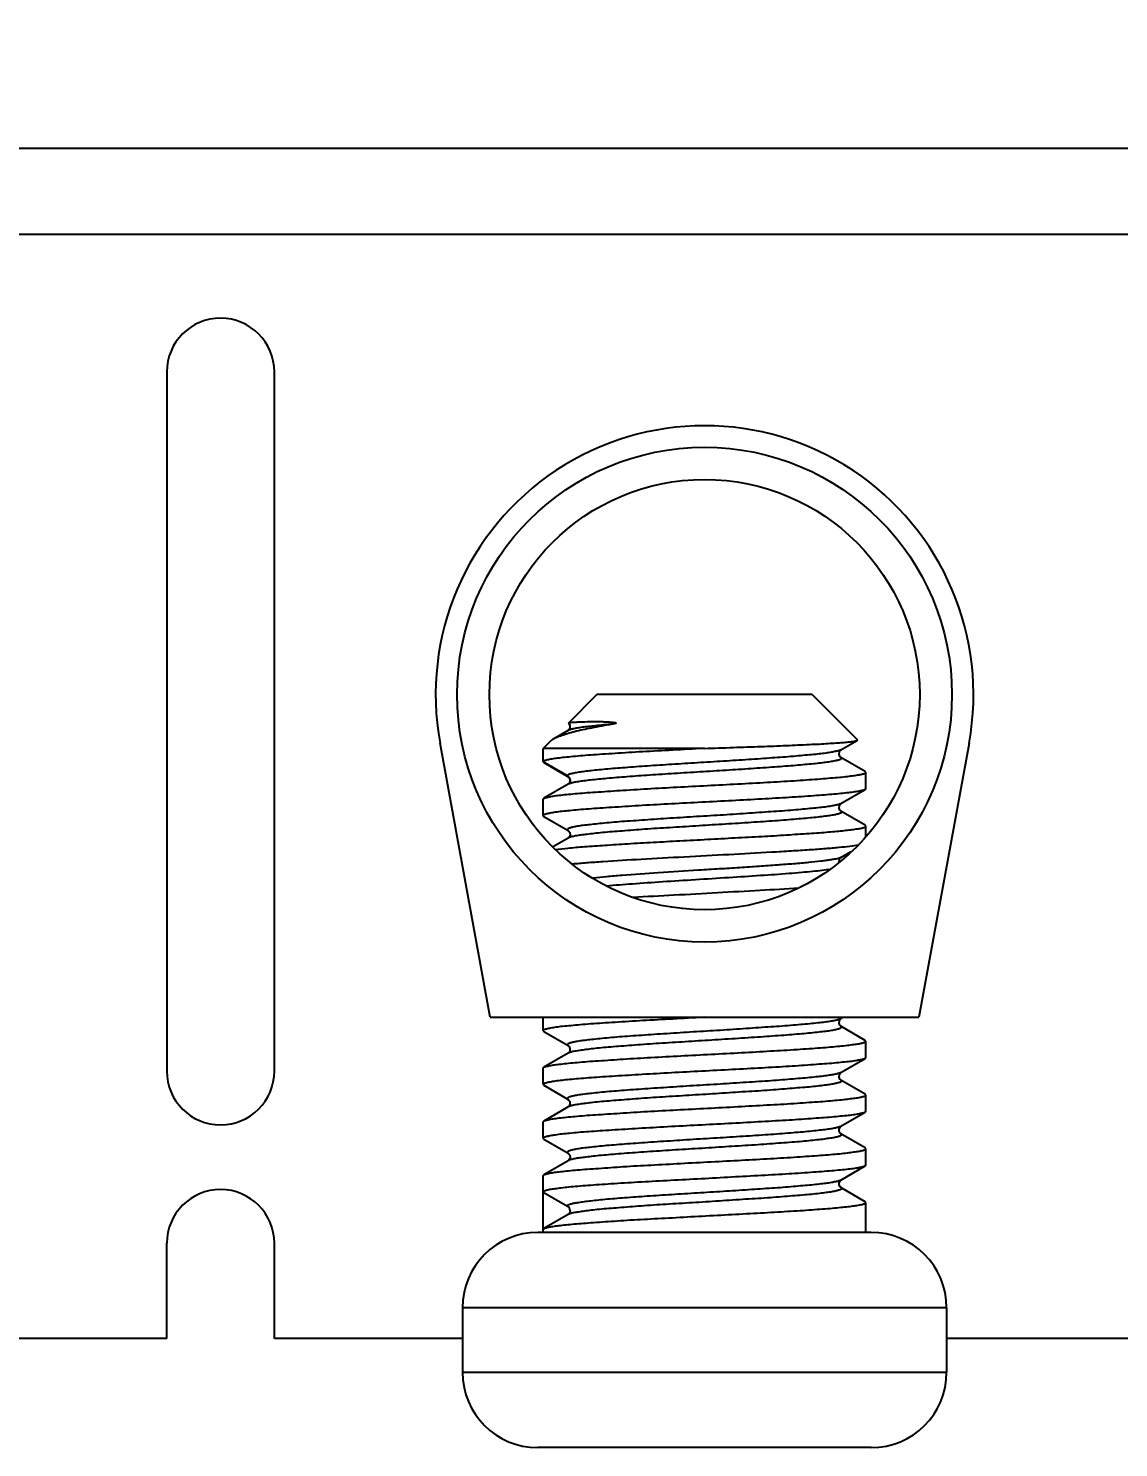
# Model space of a CAD drawing. Extents: x -144 to 4730, y -3845 to 502.
# Drawn here: x 1081.72 to 1091.85, y -3228.86 to -3215.67 of the extents above; entities that cross this region are included whole.
import ezdxf

# ---------------------------------------------------------------- set-up
doc = ezdxf.new("R2010")
doc.units = 0
doc.header["$LTSCALE"] = 15
doc.header["$MEASUREMENT"] = 0
doc.layers.get('0').update_dxf_attribs({"linetype": 'CONTINUOUS'})
doc.layers.get('Defpoints').update_dxf_attribs({"linetype": 'CONTINUOUS'})
doc.styles.add('标准', font='arial.ttf', dxfattribs={"oblique": 5})
doc.dimstyles.new('MSTD', dxfattribs={"dimtxt": 3.2, "dimasz": 1.4, "dimexe": 0.5, "dimexo": 0.5, "dimgap": 0.5, "dimtad": 0, "dimzin": 1, "dimdsep": 46, "dimtxsty": '标准', "dimcen": 0, "dimclrd": 5, "dimclre": 5, "dimclrt": 3, "dimadec": 1, "dimazin": 2, "dimtfac": 0.5, "dimtmove": 0, "dimatfit": 3, "dimfxl": 0, "dimlwd": -1, "dimarcsym": 0})

# ---------------------------------------------------------------- blocks, each defined once
blk = doc.blocks.new('*D38')
at = {"color": 5, "lineweight": -2}
for p, q in [((1072.636, -3228.845), (1072.531, -3226.258)), ((1072.531, -3226.258), (1072.531, -3229.058)), ((1072.636, -3226.545), (1072.636, -3228.845))]:
    blk.add_line(p, q, dxfattribs=at)
at = {"layer": 'Defpoints', "color": 0}
for p in [(1101.506, -3199.728), (1072.636, -3226.045), (1072.531, -3229.058)]:
    blk.add_point(p, dxfattribs=at)
at = {"color": 3, "insert": (1072.531, -3235.13), "char_height": 3.2, "attachment_point": 5, "rotation": 90, "style": '标准'}
blk.add_mtext('28.87', dxfattribs=at)

msp = doc.modelspace()

# ---------------------------------------------------------------- linework, layer by layer
at = {"color": 4, "linetype": 'Continuous'}
for p, q in [((1130.346, -3216.786), (1072.666, -3216.786)), ((1130.346, -3217.586), (1072.666, -3217.586))]:
    msp.add_line(p, q, dxfattribs=at)
at = {"color": 7, "linetype": 'Continuous'}
for p, q in [((1083.006, -3218.863), (1083.006, -3225.363)), ((1084.006, -3225.363), (1084.006, -3218.863)), ((1087.005, -3221.863), (1086.741, -3222.127)), ((1089.005, -3221.863), (1087.005, -3221.863)), ((1089.005, -3221.863), (1089.426, -3222.284)), ((1086.742, -3222.13), (1086.741, -3222.127)), ((1086.742, -3222.13), (1086.744, -3222.132)), ((1086.737, -3222.196), (1086.598, -3222.277)), ((1086.738, -3222.196), (1086.737, -3222.196)), ((1089.424, -3222.289), (1089.426, -3222.284)), ((1086.013, -3224.863), (1085.546, -3222.313)), ((1086.573, -3222.295), (1086.505, -3222.363)), ((1088, -3222.363), (1086.505, -3222.363)), ((1086.505, -3222.488), (1086.505, -3222.363)), ((1088.005, -3222.363), (1087.999, -3222.363)), ((1089.273, -3222.376), (1089.424, -3222.289)), ((1089.273, -3222.376), (1089.273, -3222.376)), ((1090.464, -3222.313), (1089.998, -3224.863)), ((1086.73, -3222.618), (1086.505, -3222.488)), ((1086.505, -3222.488), (1086.511, -3222.495)), ((1086.511, -3222.495), (1086.737, -3222.626)), ((1089.499, -3222.577), (1089.273, -3222.446)), ((1086.73, -3222.618), (1086.737, -3222.626)), ((1086.73, -3222.618), (1086.73, -3222.618)), ((1086.737, -3222.626), (1086.742, -3222.63)), ((1086.742, -3222.63), (1086.75, -3222.641)), ((1086.75, -3222.641), (1086.755, -3222.66)), ((1086.755, -3222.661), (1086.755, -3222.662)), ((1086.755, -3222.662), (1086.755, -3222.663)), ((1089.505, -3222.584), (1089.499, -3222.577)), ((1089.505, -3222.738), (1089.505, -3222.584)), ((1086.737, -3222.696), (1086.511, -3222.827)), ((1089.273, -3222.876), (1089.499, -3222.745)), ((1089.505, -3222.738), (1089.499, -3222.745)), ((1086.505, -3222.834), (1086.511, -3222.827)), ((1086.505, -3222.988), (1086.505, -3222.834)), ((1089.499, -3223.077), (1089.273, -3222.946)), ((1086.505, -3222.988), (1086.511, -3222.995)), ((1086.511, -3222.995), (1086.737, -3223.126)), ((1089.505, -3223.084), (1089.499, -3223.077)), ((1086.737, -3223.196), (1086.593, -3223.28)), ((1086.738, -3223.195), (1086.737, -3223.196)), ((1089.505, -3223.177), (1089.505, -3223.084)), ((1089.273, -3223.376), (1089.369, -3223.321)), ((1086.013, -3224.863), (1089.998, -3224.863)), ((1086.505, -3224.988), (1086.505, -3224.863)), ((1089.273, -3224.876), (1089.295, -3224.863)), ((1089.273, -3224.876), (1089.273, -3224.876)), ((1086.505, -3224.988), (1086.511, -3224.995)), ((1086.511, -3224.995), (1086.737, -3225.126)), ((1089.499, -3225.077), (1089.273, -3224.946)), ((1089.505, -3225.084), (1089.499, -3225.077)), ((1089.505, -3225.238), (1089.505, -3225.084)), ((1086.738, -3225.196), (1086.511, -3225.327)), ((1086.738, -3225.196), (1086.737, -3225.196)), ((1089.273, -3225.376), (1089.499, -3225.245)), ((1089.505, -3225.238), (1089.499, -3225.245)), ((1086.505, -3225.334), (1086.511, -3225.327)), ((1086.505, -3225.488), (1086.505, -3225.334)), ((1089.273, -3225.376), (1089.273, -3225.376)), ((1089.499, -3225.577), (1089.273, -3225.446)), ((1086.505, -3225.488), (1086.511, -3225.495)), ((1086.511, -3225.495), (1086.737, -3225.626)), ((1089.505, -3225.584), (1089.499, -3225.577)), ((1089.505, -3225.738), (1089.505, -3225.584)), ((1086.737, -3225.696), (1086.511, -3225.827)), ((1086.738, -3225.696), (1086.737, -3225.696)), ((1086.505, -3225.834), (1086.511, -3225.827)), ((1086.505, -3225.988), (1086.505, -3225.834)), ((1089.273, -3225.876), (1089.499, -3225.745)), ((1089.505, -3225.738), (1089.499, -3225.745)), ((1089.273, -3225.876), (1089.273, -3225.876)), ((1089.499, -3226.077), (1089.273, -3225.946)), ((1086.505, -3225.988), (1086.511, -3225.995)), ((1086.511, -3225.995), (1086.738, -3226.126)), ((1089.505, -3226.084), (1089.499, -3226.077)), ((1089.505, -3226.238), (1089.505, -3226.084)), ((1086.738, -3226.196), (1086.511, -3226.327)), ((1086.738, -3226.196), (1086.737, -3226.196)), ((1089.505, -3226.238), (1089.499, -3226.245)), ((1086.505, -3226.334), (1086.511, -3226.327)), ((1086.505, -3226.863), (1086.505, -3226.334)), ((1089.273, -3226.376), (1089.499, -3226.245)), ((1089.273, -3226.376), (1089.273, -3226.376)), ((1086.505, -3226.488), (1086.73, -3226.618)), ((1089.499, -3226.577), (1089.273, -3226.446)), ((1089.505, -3226.584), (1089.499, -3226.577)), ((1089.505, -3226.863), (1089.505, -3226.584)), ((1086.737, -3226.696), (1086.511, -3226.827)), ((1089.555, -3226.863), (1086.455, -3226.863)), ((1086.505, -3226.834), (1086.511, -3226.827)), ((1083.006, -3227.848), (1083.006, -3226.964)), ((1084.006, -3227.848), (1084.006, -3226.964)), ((1090.255, -3227.563), (1085.755, -3227.563)), ((1085.755, -3227.563), (1085.755, -3228.163)), ((1090.255, -3227.563), (1090.255, -3228.163)), ((1083.006, -3227.848), (1081.255, -3227.848)), ((1085.755, -3227.848), (1084.006, -3227.848)), ((1094.755, -3227.848), (1090.255, -3227.848)), ((1085.755, -3228.163), (1090.255, -3228.163)), ((1089.555, -3228.863), (1086.455, -3228.863))]:
    msp.add_line(p, q, dxfattribs=at)
for points in [[(1086.744, -3222.132), (1086.753, -3222.147), (1086.754, -3222.17), (1086.746, -3222.188), (1086.739, -3222.195), (1086.738, -3222.196)], [(1089.273, -3222.446), (1089.271, -3222.445), (1089.263, -3222.437), (1089.256, -3222.417), (1089.258, -3222.395), (1089.267, -3222.382), (1089.272, -3222.377), (1089.273, -3222.376)], [(1086.755, -3222.663), (1086.75, -3222.681), (1086.742, -3222.692), (1086.738, -3222.696), (1086.737, -3222.696)], [(1089.273, -3222.946), (1089.271, -3222.945), (1089.264, -3222.937), (1089.256, -3222.919), (1089.258, -3222.896), (1089.266, -3222.882), (1089.272, -3222.877), (1089.273, -3222.876)], [(1086.737, -3223.126), (1086.738, -3223.127), (1086.743, -3223.131), (1086.752, -3223.144), (1086.755, -3223.166), (1086.748, -3223.186)], [(1086.748, -3223.186), (1086.739, -3223.195), (1086.738, -3223.195)], [(1089.256, -3223.417), (1089.258, -3223.396), (1089.267, -3223.382), (1089.272, -3223.377), (1089.273, -3223.376)], [(1089.273, -3224.946), (1089.271, -3224.945), (1089.263, -3224.937), (1089.256, -3224.918), (1089.258, -3224.896), (1089.266, -3224.882), (1089.272, -3224.877), (1089.273, -3224.876)], [(1086.737, -3225.126), (1086.738, -3225.127), (1086.746, -3225.134), (1086.754, -3225.152), (1086.753, -3225.174), (1086.745, -3225.189), (1086.739, -3225.195), (1086.738, -3225.196)], [(1089.273, -3225.446), (1089.271, -3225.445), (1089.264, -3225.438), (1089.256, -3225.42), (1089.258, -3225.397), (1089.266, -3225.382), (1089.272, -3225.377), (1089.273, -3225.376)], [(1086.737, -3225.626), (1086.738, -3225.627), (1086.744, -3225.632), (1086.753, -3225.647), (1086.754, -3225.67), (1086.746, -3225.688), (1086.739, -3225.695), (1086.738, -3225.696)], [(1089.273, -3225.946), (1089.272, -3225.945), (1089.265, -3225.939), (1089.257, -3225.922), (1089.257, -3225.9), (1089.265, -3225.883), (1089.272, -3225.877), (1089.273, -3225.876)], [(1086.737, -3226.126), (1086.738, -3226.127), (1086.744, -3226.132), (1086.752, -3226.145), (1086.755, -3226.167), (1086.747, -3226.186), (1086.739, -3226.195), (1086.738, -3226.196)], [(1089.273, -3226.446), (1089.272, -3226.445), (1089.265, -3226.439), (1089.257, -3226.422), (1089.257, -3226.399), (1089.265, -3226.383), (1089.272, -3226.377), (1089.273, -3226.376)], [(1086.755, -3226.662), (1086.753, -3226.674), (1086.745, -3226.69), (1086.738, -3226.695), (1086.737, -3226.696)]]:
    msp.add_lwpolyline(points, dxfattribs=at)
for radius in [2.3, 2]:
    msp.add_circle((1088.005, -3221.863), radius, dxfattribs=at)
for centre, radius, start, end in [((1083.506, -3218.863), 0.5, 0, 180), ((1088.005, -3221.863), 2.5, 349.6289, 190.3711), ((1086.509, -3222.488), 0.00429, 171.5457, 179.9729), ((1086.735, -3222.618), 0.00502, 173.7776, 179.6078), ((1086.705, -3222.661), 0.0499, 2.0908, 60.0617), ((1086.705, -3222.661), 0.0497, 358.0616, 7.431), ((1089.501, -3222.585), 0.00424, 351.2684, 0.6436), ((1086.509, -3222.988), 0.00433, 169.7061, 179.5995), ((1089.501, -3223.084), 0.00424, 350.8444, 0.3439), ((1086.509, -3224.988), 0.00433, 169.7063, 179.5998), ((1089.256, -3224.976), 0.0342, 57.2837, 59.7848), ((1089.501, -3225.084), 0.00424, 350.4831, 359.9572), ((1083.506, -3225.363), 0.5, 180, 0), ((1086.509, -3225.488), 0.00423, 170.3747, 179.9559), ((1089.501, -3225.584), 0.00431, 350.127, 359.9563), ((1089.255, -3225.977), 0.0357, 58.0395, 59.4298), ((1086.509, -3225.988), 0.00431, 170.5975, 180.3101), ((1089.501, -3226.084), 0.00424, 350.0869, 359.951), ((1083.506, -3226.964), 0.5, 0, 180), ((1086.705, -3226.661), 0.0502, 359.356, 59.8598), ((1089.501, -3226.584), 0.0043, 350.5614, 359.9614), ((1086.455, -3227.563), 0.7, 90, 180), ((1089.555, -3227.563), 0.7, 0, 90), ((1086.455, -3228.163), 0.7, 180, 270), ((1089.555, -3228.163), 0.7, 270, 0)]:
    msp.add_arc(centre, radius, start, end, dxfattribs=at)
for points, start_tangent, end_tangent in [([(1087.146, -3222.138), (1086.954, -3222.174), (1086.796, -3222.209), (1086.731, -3222.227), (1086.676, -3222.244), (1086.632, -3222.26), (1086.598, -3222.277)], (-0.984674, -0.174406), (-0.864468, -0.502689)), ([(1087.146, -3222.138), (1086.99, -3222.153), (1086.925, -3222.16), (1086.868, -3222.167), (1086.82, -3222.174), (1086.783, -3222.182), (1086.755, -3222.189), (1086.745, -3222.192), (1086.737, -3222.196)], (-0.996496, -0.083642), (-0.863231, -0.504808)), ([(1086.741, -3222.127), (1086.744, -3222.125), (1086.749, -3222.124)], (0.707107, 0.707107), (0.971314, 0.237803)), ([(1086.749, -3222.124), (1086.752, -3222.123), (1086.763, -3222.121)], (0.971314, 0.237803), (0.99111, 0.133048)), ([(1086.763, -3222.121), (1086.788, -3222.119), (1086.822, -3222.117), (1086.916, -3222.114), (1086.975, -3222.113), (1087.008, -3222.114), (1087.042, -3222.114), (1087.077, -3222.115), (1087.095, -3222.116), (1087.105, -3222.116), (1087.114, -3222.117), (1087.123, -3222.117), (1087.133, -3222.118), (1087.142, -3222.118), (1087.152, -3222.119), (1087.156, -3222.12), (1087.161, -3222.121), (1087.166, -3222.121), (1087.17, -3222.122), (1087.175, -3222.123), (1087.179, -3222.124), (1087.181, -3222.125), (1087.182, -3222.127), (1087.182, -3222.128), (1087.18, -3222.129), (1087.179, -3222.13), (1087.177, -3222.131)], (0.99111, 0.133048), (-0.917301, -0.398195)), ([(1087.177, -3222.131), (1087.169, -3222.134), (1087.161, -3222.135), (1087.146, -3222.138)], (-0.917301, -0.398195), (-0.984862, -0.173338)), ([(1086.598, -3222.277), (1086.591, -3222.281), (1086.573, -3222.295)], (-0.864468, -0.502689), (-0.705646, -0.708565)), ([(1088, -3222.363), (1087.709, -3222.379), (1087.43, -3222.394), (1087.173, -3222.41), (1087.055, -3222.418), (1086.947, -3222.425), (1086.848, -3222.433), (1086.761, -3222.441), (1086.685, -3222.449), (1086.622, -3222.456), (1086.572, -3222.464), (1086.536, -3222.472), (1086.523, -3222.476), (1086.513, -3222.48), (1086.508, -3222.483), (1086.505, -3222.487)], (-0.99858, -0.053265), (-0.14675, -0.989174)), ([(1089.273, -3222.376), (1089.265, -3222.38), (1089.254, -3222.384), (1089.224, -3222.391), (1089.184, -3222.399), (1089.132, -3222.407), (1089.071, -3222.414), (1089, -3222.422), (1088.92, -3222.429), (1088.832, -3222.437), (1088.635, -3222.452), (1088.415, -3222.467), (1088.181, -3222.482), (1087.94, -3222.497), (1087.702, -3222.512), (1087.475, -3222.527), (1087.266, -3222.542), (1087.084, -3222.557), (1087.005, -3222.565), (1086.934, -3222.572), (1086.874, -3222.58), (1086.823, -3222.587), (1086.783, -3222.595), (1086.767, -3222.599), (1086.754, -3222.602), (1086.744, -3222.606), (1086.737, -3222.61), (1086.732, -3222.614), (1086.73, -3222.617)], (-0.865204, -0.50142), (-0.108267, -0.994122)), ([(1088.005, -3222.363), (1088.272, -3222.354), (1088.529, -3222.345), (1088.767, -3222.336), (1088.978, -3222.326), (1089.071, -3222.322), (1089.155, -3222.317), (1089.229, -3222.312), (1089.291, -3222.308), (1089.343, -3222.303), (1089.382, -3222.298), (1089.397, -3222.296), (1089.409, -3222.293), (1089.418, -3222.291), (1089.424, -3222.289)], (0.99943, 0.033765), (0.865553, 0.500817)), ([(1089.273, -3222.446), (1089.278, -3222.45), (1089.28, -3222.454), (1089.28, -3222.456), (1089.279, -3222.458), (1089.278, -3222.459), (1089.276, -3222.461), (1089.269, -3222.465), (1089.26, -3222.469), (1089.248, -3222.473), (1089.233, -3222.476), (1089.215, -3222.48), (1089.194, -3222.484), (1089.145, -3222.491), (1089.086, -3222.499), (1089.017, -3222.507), (1088.939, -3222.514), (1088.853, -3222.522), (1088.759, -3222.529), (1088.658, -3222.537), (1088.551, -3222.544), (1088.439, -3222.552), (1088.205, -3222.567), (1087.964, -3222.582), (1087.725, -3222.597), (1087.495, -3222.612), (1087.284, -3222.627), (1087.098, -3222.643), (1086.945, -3222.658), (1086.883, -3222.665), (1086.831, -3222.673), (1086.789, -3222.68), (1086.758, -3222.688)], (0.860084, -0.510153), (-0.95799, -0.2868)), ([(1086.511, -3222.827), (1086.52, -3222.823), (1086.531, -3222.82), (1086.564, -3222.812), (1086.61, -3222.804), (1086.669, -3222.797), (1086.74, -3222.789), (1086.822, -3222.782), (1086.915, -3222.774), (1087.017, -3222.767), (1087.248, -3222.752), (1087.507, -3222.736), (1087.783, -3222.721), (1088.067, -3222.706), (1088.349, -3222.691), (1088.619, -3222.676), (1088.867, -3222.661), (1088.979, -3222.653), (1089.083, -3222.646), (1089.177, -3222.638), (1089.261, -3222.631), (1089.333, -3222.623), (1089.393, -3222.615), (1089.441, -3222.608), (1089.476, -3222.6), (1089.488, -3222.597), (1089.497, -3222.593), (1089.503, -3222.589), (1089.505, -3222.585)], (0.86507, 0.501651), (0.151495, 0.988458)), ([(1089.499, -3222.745), (1089.491, -3222.749), (1089.479, -3222.753), (1089.446, -3222.76), (1089.4, -3222.768), (1089.342, -3222.775), (1089.271, -3222.783), (1089.189, -3222.791), (1089.096, -3222.798), (1088.994, -3222.806), (1088.763, -3222.821), (1088.504, -3222.836), (1088.228, -3222.851), (1087.944, -3222.866), (1087.662, -3222.881), (1087.392, -3222.896), (1087.144, -3222.912), (1087.032, -3222.919), (1086.928, -3222.927), (1086.834, -3222.934), (1086.75, -3222.942), (1086.678, -3222.949), (1086.617, -3222.957), (1086.57, -3222.965), (1086.535, -3222.972), (1086.522, -3222.976), (1086.513, -3222.98), (1086.508, -3222.983), (1086.505, -3222.987)], (-0.865122, -0.501561), (-0.178163, -0.984001)), ([(1086.758, -3222.688), (1086.746, -3222.692), (1086.737, -3222.696)], (-0.95799, -0.2868), (-0.865008, -0.501758)), ([(1089.273, -3222.876), (1089.265, -3222.88), (1089.253, -3222.884), (1089.222, -3222.892), (1089.179, -3222.9), (1089.124, -3222.908), (1089.059, -3222.915), (1088.983, -3222.923), (1088.899, -3222.931), (1088.805, -3222.939), (1088.596, -3222.954), (1088.364, -3222.97), (1088.119, -3222.986), (1087.869, -3223.001), (1087.624, -3223.017), (1087.507, -3223.025), (1087.394, -3223.033), (1087.287, -3223.04), (1087.188, -3223.048), (1087.096, -3223.056), (1087.012, -3223.064), (1086.939, -3223.072), (1086.875, -3223.079), (1086.823, -3223.087), (1086.801, -3223.091), (1086.782, -3223.095), (1086.765, -3223.099), (1086.752, -3223.103), (1086.742, -3223.107), (1086.735, -3223.111), (1086.733, -3223.113), (1086.731, -3223.115), (1086.73, -3223.117), (1086.73, -3223.119), (1086.732, -3223.122), (1086.737, -3223.126)], (-0.864777, -0.502156), (0.862408, -0.506213)), ([(1089.273, -3222.946), (1089.278, -3222.95), (1089.28, -3222.954), (1089.28, -3222.956), (1089.279, -3222.958), (1089.278, -3222.96), (1089.275, -3222.962), (1089.268, -3222.965), (1089.259, -3222.969), (1089.246, -3222.973), (1089.23, -3222.977), (1089.212, -3222.981), (1089.19, -3222.985), (1089.139, -3222.992), (1089.078, -3223), (1089.006, -3223.008), (1088.925, -3223.015), (1088.835, -3223.023), (1088.738, -3223.031), (1088.634, -3223.039), (1088.524, -3223.046), (1088.409, -3223.054), (1088.169, -3223.069), (1087.923, -3223.085), (1087.68, -3223.1), (1087.449, -3223.115), (1087.239, -3223.131), (1087.057, -3223.146), (1086.979, -3223.154), (1086.911, -3223.162), (1086.853, -3223.169), (1086.805, -3223.177), (1086.769, -3223.185), (1086.745, -3223.192)], (0.86036, -0.509688), (-0.924566, -0.381021)), ([(1086.617, -3223.304), (1086.734, -3223.29), (1086.889, -3223.276), (1087.077, -3223.263), (1087.291, -3223.249), (1087.527, -3223.235), (1087.776, -3223.222), (1088.033, -3223.208), (1088.288, -3223.194), (1088.536, -3223.181), (1088.767, -3223.167), (1088.977, -3223.153), (1089.071, -3223.147), (1089.157, -3223.14), (1089.235, -3223.133), (1089.304, -3223.126), (1089.364, -3223.119), (1089.413, -3223.112), (1089.452, -3223.106), (1089.481, -3223.099), (1089.491, -3223.095), (1089.498, -3223.092), (1089.503, -3223.089), (1089.505, -3223.085)], (0.990365, 0.138479), (0.158755, 0.987318)), ([(1086.745, -3223.192), (1086.743, -3223.193), (1086.737, -3223.196)], (-0.924566, -0.381021), (-0.865466, -0.500968)), ([(1089.434, -3223.263), (1089.357, -3223.274), (1089.255, -3223.285), (1089.128, -3223.296), (1088.979, -3223.307), (1088.812, -3223.318), (1088.629, -3223.329), (1088.231, -3223.351), (1087.816, -3223.373), (1087.416, -3223.395), (1087.06, -3223.417), (1086.908, -3223.428), (1086.777, -3223.439)], (-0.985118, -0.171877), (-0.995759, -0.092)), ([(1089.273, -3223.376), (1089.259, -3223.382), (1089.238, -3223.388), (1089.21, -3223.394), (1089.175, -3223.4), (1089.133, -3223.406), (1089.086, -3223.412), (1088.972, -3223.424), (1088.836, -3223.436), (1088.682, -3223.448), (1088.512, -3223.46), (1088.331, -3223.472), (1088.142, -3223.484), (1087.95, -3223.496), (1087.575, -3223.52), (1087.238, -3223.544), (1087.094, -3223.556), (1086.97, -3223.568)], (-0.86475, -0.502203), (-0.994344, -0.106204)), ([(1089.17, -3223.488), (1089.098, -3223.498), (1089.01, -3223.507), (1088.908, -3223.517), (1088.791, -3223.527), (1088.526, -3223.546), (1088.23, -3223.565), (1087.92, -3223.585), (1087.616, -3223.604), (1087.334, -3223.624), (1087.093, -3223.643)], (-0.988478, -0.151366), (-0.996037, -0.088939)), ([(1087.339, -3223.746), (1087.722, -3223.725), (1088.127, -3223.703), (1088.522, -3223.681), (1088.88, -3223.66)], (0.99825, 0.059132), (0.997873, 0.065195)), ([(1088, -3224.863), (1087.71, -3224.879), (1087.431, -3224.894), (1087.173, -3224.91), (1087.056, -3224.917), (1086.948, -3224.925), (1086.849, -3224.933), (1086.762, -3224.941), (1086.686, -3224.948), (1086.623, -3224.956), (1086.573, -3224.964), (1086.536, -3224.972), (1086.523, -3224.976), (1086.514, -3224.979), (1086.508, -3224.983), (1086.505, -3224.987)], (-0.998596, -0.052979), (-0.17816, -0.984002)), ([(1089.273, -3224.876), (1089.265, -3224.88), (1089.253, -3224.884), (1089.222, -3224.892), (1089.179, -3224.9), (1089.124, -3224.908), (1089.059, -3224.915), (1088.983, -3224.923), (1088.899, -3224.931), (1088.805, -3224.939), (1088.596, -3224.954), (1088.364, -3224.97), (1088.119, -3224.986), (1087.869, -3225.001), (1087.624, -3225.017), (1087.507, -3225.025), (1087.394, -3225.033), (1087.287, -3225.04), (1087.188, -3225.048), (1087.096, -3225.056), (1087.012, -3225.064), (1086.939, -3225.072), (1086.875, -3225.079), (1086.823, -3225.087), (1086.801, -3225.091), (1086.782, -3225.095), (1086.765, -3225.099), (1086.752, -3225.103), (1086.742, -3225.107), (1086.735, -3225.111), (1086.733, -3225.113), (1086.731, -3225.115), (1086.73, -3225.117), (1086.73, -3225.119), (1086.732, -3225.122), (1086.737, -3225.126)], (-0.864777, -0.502156), (0.862387, -0.506249)), ([(1089.274, -3224.947), (1089.277, -3224.949), (1089.279, -3224.951), (1089.28, -3224.953), (1089.28, -3224.955), (1089.278, -3224.958), (1089.274, -3224.962), (1089.266, -3224.966), (1089.256, -3224.97), (1089.242, -3224.974), (1089.225, -3224.978), (1089.206, -3224.982), (1089.184, -3224.986), (1089.13, -3224.994), (1089.066, -3225.001), (1088.992, -3225.009), (1088.908, -3225.017), (1088.816, -3225.025), (1088.717, -3225.033), (1088.61, -3225.04), (1088.497, -3225.048), (1088.38, -3225.056), (1088.136, -3225.071), (1087.887, -3225.087), (1087.642, -3225.102), (1087.411, -3225.118), (1087.304, -3225.126), (1087.203, -3225.134), (1087.11, -3225.141), (1087.026, -3225.149), (1086.951, -3225.157), (1086.886, -3225.165), (1086.831, -3225.173), (1086.788, -3225.18), (1086.757, -3225.188), (1086.746, -3225.192), (1086.738, -3225.196)], (0.840929, -0.541145), (-0.865603, -0.50073)), ([(1086.511, -3225.327), (1086.52, -3225.323), (1086.531, -3225.32), (1086.564, -3225.312), (1086.61, -3225.304), (1086.669, -3225.297), (1086.74, -3225.289), (1086.822, -3225.282), (1086.915, -3225.274), (1087.018, -3225.267), (1087.249, -3225.251), (1087.507, -3225.236), (1087.783, -3225.221), (1088.067, -3225.206), (1088.349, -3225.191), (1088.619, -3225.176), (1088.867, -3225.161), (1088.979, -3225.153), (1089.083, -3225.146), (1089.177, -3225.138), (1089.261, -3225.13), (1089.333, -3225.123), (1089.393, -3225.115), (1089.441, -3225.108), (1089.476, -3225.1), (1089.488, -3225.096), (1089.497, -3225.093), (1089.503, -3225.089), (1089.505, -3225.085)], (0.865202, 0.501423), (0.164881, 0.986313)), ([(1089.499, -3225.245), (1089.491, -3225.249), (1089.479, -3225.253), (1089.446, -3225.26), (1089.4, -3225.268), (1089.341, -3225.276), (1089.27, -3225.283), (1089.188, -3225.291), (1089.096, -3225.298), (1088.993, -3225.306), (1088.762, -3225.321), (1088.504, -3225.336), (1088.227, -3225.351), (1087.943, -3225.366), (1087.661, -3225.381), (1087.391, -3225.397), (1087.144, -3225.412), (1087.031, -3225.419), (1086.927, -3225.427), (1086.833, -3225.434), (1086.75, -3225.442), (1086.677, -3225.449), (1086.617, -3225.457), (1086.569, -3225.465), (1086.535, -3225.472), (1086.522, -3225.476), (1086.513, -3225.48), (1086.507, -3225.483), (1086.505, -3225.487)], (-0.865082, -0.501631), (-0.166741, -0.986001)), ([(1089.273, -3225.376), (1089.265, -3225.38), (1089.253, -3225.384), (1089.222, -3225.392), (1089.178, -3225.4), (1089.124, -3225.408), (1089.058, -3225.415), (1088.983, -3225.423), (1088.898, -3225.431), (1088.805, -3225.439), (1088.596, -3225.455), (1088.364, -3225.47), (1088.118, -3225.486), (1087.868, -3225.501), (1087.624, -3225.517), (1087.506, -3225.525), (1087.394, -3225.533), (1087.287, -3225.54), (1087.187, -3225.548), (1087.095, -3225.556), (1087.012, -3225.564), (1086.939, -3225.572), (1086.875, -3225.579), (1086.823, -3225.587), (1086.801, -3225.591), (1086.782, -3225.595), (1086.766, -3225.599), (1086.752, -3225.603), (1086.742, -3225.607), (1086.735, -3225.611), (1086.733, -3225.613), (1086.731, -3225.615), (1086.73, -3225.617), (1086.73, -3225.619), (1086.732, -3225.622), (1086.737, -3225.626)], (-0.86475, -0.502203), (0.864518, -0.502601)), ([(1089.273, -3225.446), (1089.278, -3225.45), (1089.28, -3225.454), (1089.28, -3225.456), (1089.279, -3225.458), (1089.278, -3225.46), (1089.275, -3225.462), (1089.268, -3225.466), (1089.258, -3225.469), (1089.244, -3225.473), (1089.228, -3225.477), (1089.209, -3225.481), (1089.187, -3225.485), (1089.135, -3225.493), (1089.072, -3225.501), (1088.998, -3225.509), (1088.915, -3225.516), (1088.823, -3225.524), (1088.723, -3225.532), (1088.616, -3225.54), (1088.504, -3225.548), (1088.386, -3225.555), (1088.141, -3225.571), (1087.891, -3225.587), (1087.646, -3225.602), (1087.414, -3225.618), (1087.205, -3225.634), (1087.027, -3225.649), (1086.951, -3225.657), (1086.886, -3225.665), (1086.832, -3225.672), (1086.788, -3225.68), (1086.757, -3225.688), (1086.745, -3225.692), (1086.737, -3225.696)], (0.863333, -0.504635), (-0.863722, -0.503968)), ([(1086.511, -3225.827), (1086.52, -3225.823), (1086.531, -3225.82), (1086.564, -3225.812), (1086.61, -3225.804), (1086.669, -3225.797), (1086.739, -3225.789), (1086.821, -3225.782), (1086.914, -3225.774), (1087.017, -3225.767), (1087.248, -3225.752), (1087.506, -3225.736), (1087.782, -3225.721), (1088.067, -3225.706), (1088.349, -3225.691), (1088.618, -3225.676), (1088.866, -3225.661), (1088.979, -3225.653), (1089.082, -3225.646), (1089.177, -3225.638), (1089.26, -3225.631), (1089.333, -3225.623), (1089.393, -3225.615), (1089.441, -3225.608), (1089.475, -3225.6), (1089.488, -3225.596), (1089.497, -3225.593), (1089.503, -3225.589), (1089.505, -3225.585)], (0.863345, 0.504613), (0.171025, 0.985267)), ([(1089.499, -3225.745), (1089.491, -3225.749), (1089.479, -3225.753), (1089.446, -3225.76), (1089.4, -3225.768), (1089.341, -3225.776), (1089.27, -3225.783), (1089.188, -3225.791), (1089.095, -3225.798), (1088.993, -3225.806), (1088.762, -3225.821), (1088.503, -3225.836), (1088.227, -3225.851), (1087.943, -3225.866), (1087.661, -3225.881), (1087.391, -3225.897), (1087.144, -3225.912), (1087.031, -3225.919), (1086.928, -3225.927), (1086.833, -3225.934), (1086.75, -3225.942), (1086.678, -3225.949), (1086.617, -3225.957), (1086.57, -3225.965), (1086.535, -3225.972), (1086.522, -3225.976), (1086.513, -3225.98), (1086.508, -3225.983), (1086.505, -3225.987)], (-0.86511, -0.501582), (-0.162962, -0.986632)), ([(1089.273, -3225.876), (1089.265, -3225.88), (1089.253, -3225.884), (1089.222, -3225.892), (1089.178, -3225.9), (1089.124, -3225.908), (1089.058, -3225.915), (1088.983, -3225.923), (1088.898, -3225.931), (1088.805, -3225.939), (1088.596, -3225.955), (1088.364, -3225.97), (1088.118, -3225.986), (1087.868, -3226.001), (1087.624, -3226.017), (1087.506, -3226.025), (1087.394, -3226.033), (1087.287, -3226.04), (1087.187, -3226.048), (1087.095, -3226.056), (1087.012, -3226.064), (1086.939, -3226.072), (1086.875, -3226.079), (1086.823, -3226.087), (1086.801, -3226.091), (1086.782, -3226.095), (1086.765, -3226.099), (1086.752, -3226.103), (1086.742, -3226.107), (1086.735, -3226.111), (1086.733, -3226.113), (1086.731, -3226.115), (1086.73, -3226.117), (1086.73, -3226.119), (1086.732, -3226.122), (1086.737, -3226.126)], (-0.864764, -0.502178), (0.862654, -0.505795)), ([(1089.274, -3225.946), (1089.278, -3225.95), (1089.28, -3225.954), (1089.279, -3225.958), (1089.277, -3225.96), (1089.274, -3225.962), (1089.267, -3225.966), (1089.256, -3225.97), (1089.243, -3225.974), (1089.226, -3225.978), (1089.207, -3225.982), (1089.185, -3225.985), (1089.132, -3225.993), (1089.068, -3226.001), (1088.994, -3226.009), (1088.911, -3226.017), (1088.818, -3226.025), (1088.718, -3226.032), (1088.612, -3226.04), (1088.499, -3226.048), (1088.382, -3226.056), (1088.138, -3226.071), (1087.888, -3226.087), (1087.644, -3226.102), (1087.413, -3226.118), (1087.204, -3226.133), (1087.111, -3226.141), (1087.026, -3226.149), (1086.951, -3226.157), (1086.886, -3226.165), (1086.832, -3226.172), (1086.789, -3226.18), (1086.757, -3226.188), (1086.746, -3226.192), (1086.738, -3226.196)], (0.848286, -0.529539), (-0.865594, -0.500746)), ([(1086.511, -3226.327), (1086.52, -3226.323), (1086.531, -3226.32), (1086.564, -3226.312), (1086.611, -3226.304), (1086.669, -3226.297), (1086.74, -3226.289), (1086.822, -3226.282), (1086.915, -3226.274), (1087.018, -3226.267), (1087.249, -3226.251), (1087.507, -3226.236), (1087.783, -3226.221), (1088.067, -3226.206), (1088.349, -3226.191), (1088.619, -3226.176), (1088.866, -3226.161), (1088.979, -3226.153), (1089.083, -3226.146), (1089.177, -3226.138), (1089.26, -3226.131), (1089.333, -3226.123), (1089.393, -3226.115), (1089.441, -3226.108), (1089.475, -3226.1), (1089.488, -3226.096), (1089.497, -3226.093), (1089.503, -3226.089), (1089.505, -3226.085)], (0.866155, 0.499775), (0.171627, 0.985162)), ([(1089.499, -3226.245), (1089.491, -3226.249), (1089.479, -3226.253), (1089.446, -3226.26), (1089.4, -3226.268), (1089.341, -3226.276), (1089.27, -3226.283), (1089.187, -3226.291), (1089.094, -3226.298), (1088.991, -3226.306), (1088.759, -3226.321), (1088.499, -3226.336), (1088.222, -3226.351), (1087.937, -3226.367), (1087.654, -3226.382), (1087.384, -3226.397), (1087.137, -3226.412), (1087.024, -3226.42), (1086.921, -3226.427), (1086.827, -3226.435), (1086.744, -3226.442), (1086.672, -3226.45), (1086.613, -3226.458), (1086.588, -3226.461), (1086.566, -3226.465), (1086.548, -3226.469), (1086.532, -3226.473), (1086.52, -3226.477), (1086.512, -3226.48), (1086.509, -3226.482), (1086.507, -3226.484), (1086.505, -3226.488)], (-0.865104, -0.501592), (-0.010829, -0.999941)), ([(1089.273, -3226.376), (1089.265, -3226.38), (1089.254, -3226.384), (1089.224, -3226.391), (1089.184, -3226.399), (1089.132, -3226.407), (1089.071, -3226.414), (1089, -3226.422), (1088.92, -3226.429), (1088.831, -3226.437), (1088.633, -3226.452), (1088.413, -3226.467), (1088.178, -3226.482), (1087.937, -3226.497), (1087.698, -3226.512), (1087.47, -3226.527), (1087.262, -3226.542), (1087.08, -3226.557), (1087.001, -3226.565), (1086.931, -3226.573), (1086.871, -3226.58), (1086.821, -3226.588), (1086.8, -3226.591), (1086.781, -3226.595), (1086.766, -3226.599), (1086.753, -3226.603), (1086.743, -3226.607), (1086.736, -3226.61), (1086.73, -3226.618)], (-0.864767, -0.502173), (-0.009177, -0.999958)), ([(1089.273, -3226.446), (1089.278, -3226.45), (1089.28, -3226.454), (1089.28, -3226.456), (1089.279, -3226.458), (1089.278, -3226.46), (1089.275, -3226.462), (1089.268, -3226.466), (1089.258, -3226.469), (1089.245, -3226.473), (1089.229, -3226.477), (1089.21, -3226.481), (1089.188, -3226.485), (1089.135, -3226.493), (1089.072, -3226.501), (1088.998, -3226.509), (1088.915, -3226.516), (1088.823, -3226.524), (1088.723, -3226.532), (1088.617, -3226.54), (1088.504, -3226.548), (1088.387, -3226.555), (1088.142, -3226.571), (1087.892, -3226.587), (1087.646, -3226.602), (1087.415, -3226.618), (1087.206, -3226.634), (1087.027, -3226.649), (1086.952, -3226.657), (1086.886, -3226.665), (1086.832, -3226.673), (1086.788, -3226.68), (1086.757, -3226.688), (1086.746, -3226.692), (1086.737, -3226.696)], (0.863553, -0.504258), (-0.865038, -0.501706)), ([(1086.525, -3226.821), (1086.538, -3226.817), (1086.555, -3226.813), (1086.574, -3226.81), (1086.596, -3226.807), (1086.65, -3226.799), (1086.715, -3226.792), (1086.792, -3226.784), (1086.879, -3226.777), (1086.975, -3226.77), (1087.081, -3226.762), (1087.194, -3226.755), (1087.314, -3226.747), (1087.572, -3226.733), (1087.844, -3226.718), (1088.122, -3226.703), (1088.396, -3226.688), (1088.656, -3226.674), (1088.894, -3226.659), (1089.002, -3226.652), (1089.102, -3226.644), (1089.192, -3226.637), (1089.272, -3226.629), (1089.341, -3226.622), (1089.398, -3226.615), (1089.444, -3226.607), (1089.477, -3226.6), (1089.489, -3226.596), (1089.497, -3226.593), (1089.503, -3226.589), (1089.505, -3226.585)], (0.901384, 0.433021), (0.163598, 0.986527)), ([(1086.511, -3226.831), (1086.514, -3226.828), (1086.525, -3226.821)], (0.766118, 0.6427), (0.901384, 0.433021))]:
    msp.add_spline(points, degree=3, dxfattribs=dict(at, start_tangent=start_tangent, end_tangent=end_tangent))

# ---------------------------------------------------------------- dimensions: what is measured, and where the dimension line sits
dim = msp.add_ordinate_dim(feature_location=(1072.636, -3226.045), offset=(-0.105, -3.014), dtype=1, origin=(1101.506, -3199.728), dimstyle='MSTD')
dim.commit()
dim.dimension.update_dxf_attribs({"geometry": '*D38', "text_midpoint": (1072.531, -3235.13)})

doc.saveas('drawing.dxf')
